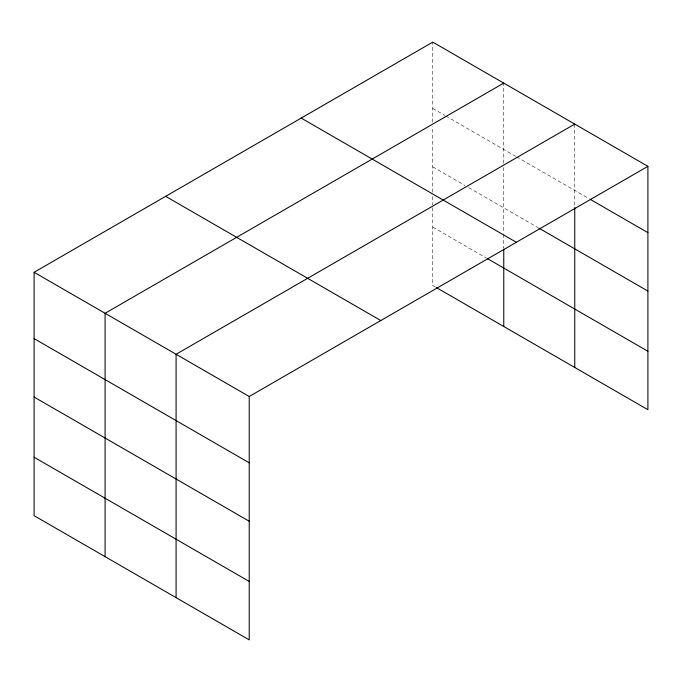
<?xml version="1.0" encoding="UTF-8"?>
<svg xmlns="http://www.w3.org/2000/svg" width="682" height="682" viewBox="0 0 682 682"><rect width="100%" height="100%" fill="white"/><g stroke="black" fill="none" stroke-linecap="round" stroke-linejoin="round"><path stroke-width="0.51" stroke-dasharray="3.41 2.56" d="M432.772 192.222L432.772 126.511M432.772 122.257L432.772 42.122M503.759 167.499L503.759 233.21M503.759 163.245L503.759 83.11M432.772 108.447L444.758 115.369M445.678 115.897L515.745 156.357M516.666 156.886L589.384 198.871M432.772 166.877L465.039 185.504M468.73 187.635L537.876 227.558M432.772 227.072L486.24 257.949M435.534 287.096L432.772 285.502L432.772 205.947M574.756 124.098L574.756 206.356M503.759 234.267L503.759 247.992M432.772 196.45L432.772 204.898"/><path stroke-width="1.02" d="M647.9 166.331L432.772 42.122L34.1 272.297L34.1 515.669L249.228 639.878L249.228 396.498L647.9 166.331L647.9 409.703L436.454 287.633M503.759 83.11L105.096 313.285L105.096 556.657M574.756 124.098L176.084 354.273L176.084 597.645M590.297 199.4L647.9 232.656M538.797 228.086L647.9 291.078M301.205 118.08L516.342 242.289M487.17 258.478L647.9 351.281M165.658 196.339L380.795 320.54M34.1 272.297L249.228 396.498M34.1 338.613L249.228 462.822M34.1 397.043L249.228 521.253M34.1 457.238L249.228 581.448M574.756 207.422L574.756 367.479M503.759 249.049L503.759 326.49"/></g></svg>
